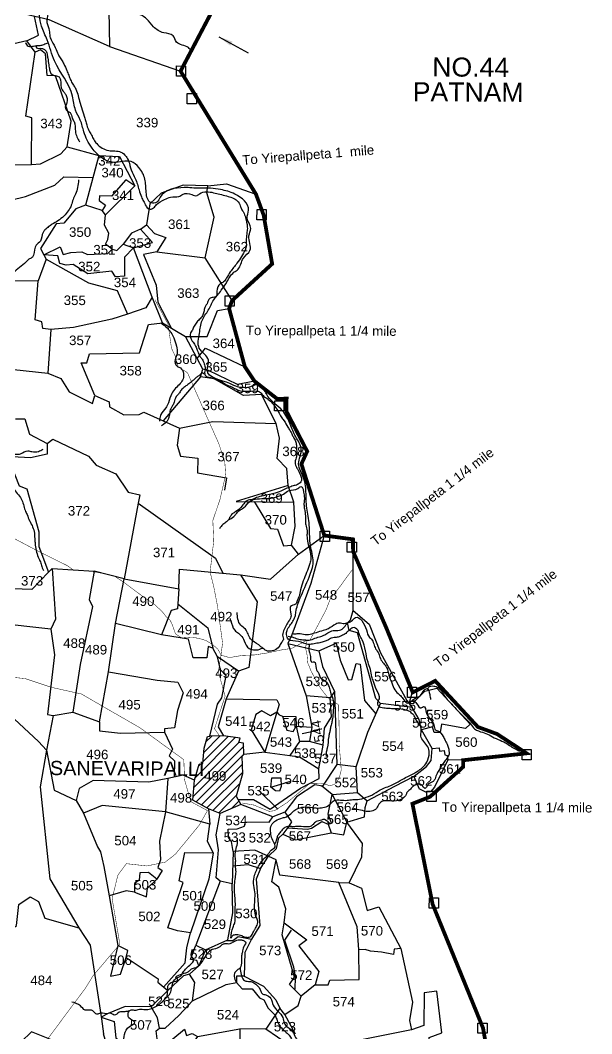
# Model space of a CAD drawing. Header units: feet. Extents: x 177753 to 186270, y 1578848 to 1588126.
# Drawn here: x 182738 to 183944, y 1580005 to 1582142 of the extents above; entities that cross this region are included whole.
import ezdxf
from ezdxf.enums import TextEntityAlignment as Align

# ---------------------------------------------------------------- set-up
doc = ezdxf.new("R2010")
doc.units = ezdxf.units.FT
doc.header["$LTSCALE"] = 15
doc.header["$MEASUREMENT"] = 0
doc.linetypes.add('HIDDEN2', pattern=[0.1875, 0.125, -0.0625])
for name, color, linetype in [('DIMENSION', 7, 'Continuous'), ('HILL', 223, 'Continuous'), ('PLOT', 7, 'Continuous'), ('PLOT NO', 7, 'Continuous'), ('ROADS', 6, 'HIDDEN2'), ('TANKS-STREAM', 4, 'Continuous'), ('TEXT', 255, 'Continuous'), ('VILLAGE', 30, 'Continuous')]:
    doc.layers.add(name, color=color, linetype=linetype)
doc.layers.add('VILLAGE BOUNDRY', color=5, linetype='HIDDEN2', lineweight=100)
doc.styles.get("Standard").update_dxf_attribs({"font": 'arial.ttf'})
doc.dimstyles.get("Standard").update_dxf_attribs({"dimtxt": 0.18, "dimasz": 0.18, "dimexe": 0.18, "dimexo": 0.0625, "dimgap": 0.09, "dimtad": 0, "dimtih": 1, "dimtoh": 1, "dimdec": 4, "dimzin": 0, "dimdsep": 46, "dimtxsty": 'Standard', "dimcen": 0.09, "dimadec": 0, "dimazin": 0, "dimtfac": 1, "dimtdec": 4, "dimtofl": 0, "dimtmove": 0, "dimatfit": 3, "dimfxl": 1, "dimtolj": 1, "dimtzin": 0, "dimarcsym": 0})

msp = doc.modelspace()

# ---------------------------------------------------------------- hatches: boundary and pattern name
at = {"layer": 'VILLAGE', "lineweight": -2}
h = msp.add_hatch(dxfattribs=at)
h.set_pattern_fill('ANSI31', color=256, scale=100, style=0)
h.paths.add_polyline_path([(183209.8, 1580618), (183199.9, 1580619.6), (183202.2, 1580628.2), (183167.6, 1580633.5), (183138.4, 1580632.9), (183133.3, 1580632.4), (183126.4, 1580607.2), (183123.9, 1580575), (183116.2, 1580573.7), (183105.8, 1580540.2), (183102.9, 1580497.8), (183135.9, 1580479.6), (183160.1, 1580470), (183203.8, 1580488.9), (183194.3, 1580506.5), (183207.2, 1580553.1), (183206.1, 1580589.6), (183210.2, 1580594)])
h.paths.add_polyline_path([(183121.4, 1580533.5), (183178.4, 1580533.2), (183178.6, 1580564), (183121.5, 1580564.3)], flags=24)

# ---------------------------------------------------------------- linework, layer by layer
at = {"layer": 'DIMENSION', "lineweight": -2}
for points in [[(183068, 1582045.9), (183087.4, 1582045.8), (183087.3, 1582024.3), (183067.9, 1582024.4)], [(183090.8, 1581987.6), (183110.2, 1581987.5), (183110.1, 1581966), (183090.7, 1581966.1)], [(183238.1, 1581743.2), (183257.4, 1581743.1), (183257.3, 1581721.5), (183237.9, 1581721.6)], [(183170.8, 1581561), (183190.1, 1581560.9), (183190, 1581539.3), (183170.7, 1581539.4)], [(183275.3, 1581340.1), (183294.6, 1581339.9), (183294.5, 1581318.4), (183275.2, 1581318.5)], [(183371.6, 1581064.8), (183390.9, 1581064.7), (183390.8, 1581043.2), (183371.4, 1581043.3)], [(183428.4, 1581042), (183447.8, 1581041.9), (183447.7, 1581020.4), (183428.3, 1581020.5)], [(183555.6, 1580735.9), (183574.9, 1580735.8), (183574.8, 1580714.3), (183555.5, 1580714.4)], [(183797.6, 1580604.6), (183816.9, 1580604.5), (183816.8, 1580582.9), (183797.4, 1580583)], [(183596.6, 1580516.6), (183615.9, 1580516.5), (183615.8, 1580494.9), (183596.5, 1580495.1)], [(183601.7, 1580291.7), (183621, 1580291.6), (183620.9, 1580270), (183601.6, 1580270.1)], [(183704.3, 1580027.9), (183723.7, 1580027.7), (183723.6, 1580006.2), (183704.2, 1580006.3)]]:
    msp.add_lwpolyline(points, close=True, dxfattribs=at)
at = {"layer": 'HILL', "lineweight": -2}
msp.add_lwpolyline([(183309.8, 1580224), (183296.3, 1580202.7), (183314.9, 1580146.5), (183318.3, 1580124.6), (183318.1, 1580099.3)], dxfattribs=at)
at = {"layer": 'PLOT', "lineweight": -2}
for points in [[(182921.9, 1582356.4), (182926.6, 1582086.6), (183076.7, 1582035)], [(182926.6, 1582086.6), (182799.7, 1582143.5), (182717.6, 1582162.1), (182686.1, 1582153.6), (182586.2, 1582153.1), (182246.1, 1582268.3), (182192.7, 1582259.6)], [(182752.4, 1582099.2), (182777, 1582111.1), (182768.7, 1582150.5)], [(182628.4, 1581810.2), (182717.8, 1581810.7), (182723.9, 1581837.1), (182762.2, 1581837.8), (182763.1, 1581936.2), (182749.9, 1581939.9), (182770, 1582074.7), (182752.4, 1582099.2), (182604.7, 1582065.1)], [(182762.2, 1581837.8), (182780.9, 1581839.4), (182824.1, 1581860.4), (182837.3, 1581875.4), (182845.9, 1581929.3), (182812.8, 1582025.2), (182795.2, 1582025.5), (182791.5, 1582071.2), (182781.3, 1582079.8), (182770, 1582074.7)], [(182837.3, 1581875.4), (182904.3, 1581857.3), (182876.4, 1581752.3), (182855.5, 1581744.5), (182830.7, 1581714.6), (182814.3, 1581713), (182780.9, 1581661.3), (182788.2, 1581647.6), (182792.9, 1581638.7), (182775.9, 1581592.7), (182701.5, 1581591.9)], [(182904.3, 1581857.3), (182948.1, 1581854.7), (182980.2, 1581792.9)], [(182584, 1581651.4), (182623.8, 1581665.3), (182613.5, 1581737.4), (182749.8, 1581770.8), (182811.5, 1581794.9), (182830.1, 1581811.8), (182891.8, 1581810.5)], [(182918.4, 1581732), (182980.2, 1581792.9), (182961.4, 1581805.6), (182931, 1581771.1), (182905.7, 1581771.8), (182905.1, 1581762.5), (182918.4, 1581752.3), (182911.6, 1581741.3)], [(183134.1, 1581792.9), (183082.1, 1581794.3), (183035.5, 1581778), (183011.6, 1581755.2), (183004.7, 1581710.9), (183021.7, 1581692.7), (183045.7, 1581684), (183026.5, 1581654.1), (183128.3, 1581641.5)], [(183185.4, 1581551.2), (183128.3, 1581641.5), (183147.8, 1581727.2), (183132.4, 1581778.2), (183134.1, 1581792.9), (183173.5, 1581797.3), (183235.8, 1581775.6)], [(182932.6, 1581659.5), (182918.3, 1581669.8), (182923.1, 1581679.9), (182925.2, 1581693.5), (182916.5, 1581710), (182918.4, 1581732), (182911.6, 1581741.3), (182876.4, 1581752.3)], [(183017, 1581558.2), (182977.7, 1581662.2), (183017.4, 1581674), (182992.5, 1581701.8), (183004.7, 1581710.9)], [(182992.5, 1581701.8), (182973.2, 1581693.1), (182955.5, 1581670.2), (182977.7, 1581662.2)], [(182932.6, 1581659.5), (182942.4, 1581656.5), (182955.5, 1581670.2)], [(182977.7, 1581662.2), (182958.4, 1581642.4), (182958.4, 1581602.9), (182939.6, 1581601.1), (182931.7, 1581613.4), (182881.1, 1581607.3), (182850, 1581627.6), (182835.5, 1581625.6), (182822, 1581629.3), (182817.8, 1581645.4), (182788.2, 1581647.6), (182822.8, 1581664.2), (182828.8, 1581648.3), (182844.9, 1581652.6), (182868.2, 1581654.2), (182880.2, 1581648.4), (182923.2, 1581650.2), (182932.6, 1581659.5)], [(183026.5, 1581654.1), (182998.4, 1581648.3), (183025.1, 1581583.6), (183028.7, 1581547.8), (183057.1, 1581493.4)], [(182792.9, 1581638.7), (182882.2, 1581588.8), (182942.6, 1581572.3), (182964.9, 1581522.6)], [(182724.8, 1581406), (182796.6, 1581398.3), (182824.2, 1581386.9), (182841.9, 1581358.6), (182890.9, 1581333.9), (182895.5, 1581351.1), (182866.9, 1581419.9), (182879, 1581420.1), (182884.3, 1581439), (182990, 1581441.3), (183008.7, 1581501.1), (183038.3, 1581504.5), (183017, 1581558.2), (183003.6, 1581535.9), (182964.9, 1581522.6), (182931.7, 1581512.1), (182850.5, 1581494.5), (182802.6, 1581490.3), (182785.8, 1581492.2), (182784.2, 1581506.6), (182769.8, 1581510.3), (182775.9, 1581592.7)], [(183038.3, 1581504.5), (183087.3, 1581475.6), (183132.5, 1581475.8), (183154.6, 1581530.1), (183179.2, 1581534.3)], [(182802.6, 1581490.3), (182796.6, 1581398.3)], [(182895.5, 1581351.1), (182926.1, 1581337.5), (182926.5, 1581327.2), (182957.3, 1581310.1), (182989, 1581310.8), (182999.4, 1581315.7), (183074.6, 1581282.2), (183145, 1581296.5), (183278.2, 1581291.8), (183247.6, 1581353.1), (183209.6, 1581351.1), (183147.9, 1581386.3), (183118.7, 1581390.4), (183123.6, 1581406.4), (183111.7, 1581429.2), (183087.3, 1581475.6)], [(183111.7, 1581429.2), (183129.1, 1581450.6), (183212.3, 1581411.8)], [(183118.7, 1581390.4), (183040.1, 1581297.5)], [(183232.7, 1581381.4), (183197.2, 1581374.3), (183135.8, 1581403.5), (183123.6, 1581406.4)], [(182728.5, 1581301.9), (182747.9, 1581301.8), (182757.9, 1581269.2), (182795.2, 1581249.8), (182795, 1581227.1), (182759.7, 1581219.3), (182721.4, 1581221.5), (182717.5, 1581206.8), (182735.8, 1581160.6), (182752.6, 1581154), (182777.7, 1581063.8), (182777.5, 1581033), (182797.7, 1580978.8), (182762.9, 1580941.8), (182661.1, 1580945.4), (182570, 1580946.7)], [(183074.6, 1581282.2), (183069.7, 1581246.5), (183076.8, 1581223.2), (183112.8, 1581219.1), (183112.1, 1581187.9), (183173.7, 1581177.7), (183169.2, 1581151.8)], [(183325.7, 1581016.6), (183310.9, 1581035.6), (183318.3, 1581074.9), (183315.7, 1581126.3), (183303.7, 1581161.3), (183301.3, 1581197.1), (183280.3, 1581218.1), (183285.3, 1581261.3), (183278.2, 1581291.8)], [(182795.2, 1581249.8), (182807, 1581259.1), (182882.6, 1581223.1), (182898.6, 1581203.9), (182939.9, 1581186.1), (182966.1, 1581146.9), (182990.5, 1581141.6), (182987, 1581123.7), (182958, 1580964.8)], [(182318.1, 1580899.9), (182257.8, 1581005), (182220.5, 1581077.1), (182203.2, 1581118.6), (182186.3, 1581123.1), (182185.7, 1581147.1), (182240.5, 1581159.9), (182373.5, 1581027), (182456.3, 1580949.6), (182570, 1580946.7), (182586.4, 1580839.5), (182596.7, 1580778.5), (182677.6, 1580689.3), (182694.8, 1580697.3), (182776.9, 1580621.4), (182793.7, 1580603.2), (182780.2, 1580525.7), (182800.9, 1580332.2), (182861.8, 1580228.6), (182885.7, 1580192.3), (182909.9, 1580036.9), (182914.2, 1580005.1)], [(183303.7, 1581161.3), (183193.7, 1581127.9), (183315.7, 1581126.3)], [(182987, 1581123.7), (183150.4, 1581008.2), (183166.2, 1580976.3)], [(183232.1, 1581127.4), (183266.5, 1581070.9), (183281.2, 1581068.9), (183294.2, 1581033.8), (183310.9, 1581035.6)], [(182958, 1580964.8), (183072.9, 1580943.2), (183074.8, 1580984.8), (183203.2, 1580972.8), (183266.7, 1580964), (183325.7, 1581016.6), (183380, 1581055.9)], [(183380, 1581055.9), (183351.3, 1580954.6), (183311.2, 1580846.5), (183303.2, 1580827.9), (183342.1, 1580717.7), (183353.7, 1580651.6), (183348.7, 1580621.8), (183327.5, 1580621.4), (183307.4, 1580592.1), (183327.9, 1580589), (183349.2, 1580575.8), (183368.8, 1580563.6), (183377.6, 1580614.1), (183348.7, 1580621.8)], [(183432.2, 1580323.8), (183459.4, 1580378), (183461, 1580406.7), (183427.7, 1580451.2), (183464.9, 1580462.8), (183466, 1580482.5), (183470.4, 1580496.4), (183528.6, 1580527), (183569.5, 1580548.2), (183595.7, 1580568.9), (183605.8, 1580581.3), (183607.5, 1580607.1), (183585.2, 1580646.1), (183580.5, 1580668.1), (183565.6, 1580693.3), (183498.3, 1580701.3), (183489.1, 1580712), (183450.1, 1580850.6), (183432.8, 1580855.9), (183429.3, 1580871.4), (183435.4, 1580877.9), (183440.9, 1580897.8), (183440.8, 1581022.3)], [(182797.7, 1580978.8), (182805.5, 1580986.2), (182812.6, 1580879.7), (182802.9, 1580858.2), (182682.6, 1580872), (182653.4, 1580863.7), (182643.9, 1580835.4), (182586.4, 1580839.5)], [(182805.5, 1580986.2), (182894.5, 1580980.7)], [(182807.9, 1580676.2), (182849.1, 1580683.6), (182905.4, 1580663.3), (182924.6, 1580768.5), (182939.6, 1580870), (182958, 1580964.8), (182894.5, 1580980.7), (182883.9, 1580921), (182890.7, 1580906.3), (182865.1, 1580783.9), (182849.1, 1580683.6)], [(183203.2, 1580972.8), (183238.3, 1580916), (183220.8, 1580777.6), (183198.7, 1580769.6), (183154.7, 1580800.2)], [(183072.9, 1580943.2), (183070.5, 1580901.2), (183056.7, 1580898), (183036.3, 1580846.6)], [(183071.1, 1580911.9), (183134.1, 1580861.4), (183145.1, 1580818.2)], [(183440.9, 1580897.8), (183474.5, 1580869), (183498.4, 1580808.3), (183554.3, 1580708.2), (183565.6, 1580693.3)], [(182802.9, 1580858.2), (182811, 1580804.5), (182795.8, 1580678.6), (182807.9, 1580676.2), (182793.7, 1580603.2)], [(183105.8, 1580540.2), (183116.2, 1580573.7), (183123.9, 1580575), (183126.4, 1580607.2), (183133.3, 1580632.4), (183138.4, 1580632.9), (183155, 1580700.3), (183164.1, 1580713.8), (183173.1, 1580760.3), (183160.9, 1580772.8), (183154.7, 1580800.2), (183145.1, 1580818.2), (183134.7, 1580821.6), (183132, 1580797.7), (183103.1, 1580797.7), (183093.6, 1580837.6), (183036.3, 1580846.6), (182939.6, 1580870)], [(183303.2, 1580827.9), (183368.3, 1580813), (183375.9, 1580779.5), (183401.8, 1580727), (183392.5, 1580713.7)], [(183368.3, 1580813), (183405.4, 1580828.9), (183413.2, 1580793.3), (183430.3, 1580751.8), (183438.4, 1580752.2), (183447, 1580786.2), (183455.5, 1580784.8), (183465.1, 1580707.8), (183489, 1580680)], [(182924.6, 1580768.5), (183027, 1580750.7), (183070.7, 1580746.3), (183082, 1580724.2), (183070.3, 1580686.7), (183064.1, 1580650.3), (183042.6, 1580648.5), (183042.8, 1580641.2)], [(183198.7, 1580769.6), (183173, 1580711.5), (183155.8, 1580652.5), (183167.6, 1580633.5), (183138.4, 1580632.9)], [(183401.8, 1580727), (183406.2, 1580573.3), (183375.9, 1580527.4), (183360.2, 1580529.9), (183321.7, 1580504.9), (183296.7, 1580472.3), (183271.6, 1580462.7), (183203.8, 1580488.9), (183160.1, 1580470)], [(183559.1, 1580701.9), (183568.9, 1580702.5), (183572.7, 1580708.2), (183591.9, 1580727.7), (183617.3, 1580734.1), (183688, 1580658.3), (183678.1, 1580648.8), (183627.6, 1580658.2), (183624.9, 1580640.4), (183612.2, 1580640.3), (183608.6, 1580652.3), (183585.2, 1580646.1)], [(183559.1, 1580701.9), (183566.2, 1580726.3)], [(183173, 1580711.5), (183279.9, 1580709.2), (183284.9, 1580699.6), (183254.7, 1580599.1), (183210.2, 1580594), (183209.8, 1580618), (183199.9, 1580619.6), (183202.2, 1580628.2), (183167.6, 1580633.5)], [(183377.6, 1580614.1), (183380.3, 1580649.3), (183395.1, 1580673.5), (183392.5, 1580713.7), (183342.1, 1580717.7)], [(183280, 1580683.2), (183266.5, 1580675.8), (183248.3, 1580686), (183235.6, 1580678.6), (183225.4, 1580646.2), (183254.7, 1580599.1)], [(183280, 1580683.2), (183285.1, 1580677.7), (183291.9, 1580674.7), (183319.7, 1580674.4), (183320.9, 1580653.5), (183327.5, 1580621.4)], [(183447.4, 1580568.2), (183472.2, 1580641.4), (183498.3, 1580701.3)], [(182905.4, 1580663.3), (182905.7, 1580644.3), (182950.2, 1580638.9), (183043, 1580641.2), (183059.6, 1580605.7), (183052.3, 1580591), (183064.2, 1580581.1), (183062.9, 1580546.2)], [(183291.9, 1580674.7), (183301, 1580645.3), (183314.6, 1580642.5), (183320.9, 1580653.5)], [(183320.9, 1580653.5), (183353.7, 1580651.6)], [(182793.7, 1580603.2), (182809.9, 1580519.1), (182856.6, 1580497), (182872.1, 1580470.3), (182901.4, 1580399.7), (182908, 1580388.9), (182914.5, 1580358.2), (182926.2, 1580296.1), (182944.2, 1580191.1), (182929, 1580126.4), (182949.7, 1580131.1), (182961.9, 1580166), (182965.1, 1580180.9), (182944.2, 1580191.1)], [(183254.7, 1580599.1), (183307.4, 1580592.1)], [(183607.5, 1580607.1), (183622.4, 1580608.2), (183623, 1580601.3), (183632.7, 1580602.7), (183634.6, 1580593.2), (183639.6, 1580592.2), (183640.5, 1580582.8)], [(183210.2, 1580594), (183206.1, 1580589.6), (183207.2, 1580553.1), (183194.3, 1580506.5), (183203.8, 1580488.9)], [(183672.9, 1580582), (183640.5, 1580582.8), (183612.6, 1580525.2), (183604.4, 1580515.2), (183594.3, 1580515), (183580.4, 1580521.4)], [(183198.1, 1580499.5), (183230.7, 1580499.2), (183265.8, 1580479.1), (183329.9, 1580522.8), (183369.3, 1580543.6), (183368.8, 1580563.6)], [(183450.4, 1580514.3), (183447.4, 1580568.2), (183406.2, 1580573.3)], [(183135.9, 1580479.6), (183102.9, 1580497.8), (183105.8, 1580540.2), (183082.1, 1580550.6), (183050.1, 1580543.3), (183009.9, 1580535.6), (182892.4, 1580539.4), (182862.6, 1580522.5), (182856.6, 1580497)], [(183050.1, 1580543.3), (183045.2, 1580473.4), (183032.6, 1580411.5), (183034.3, 1580371.9), (183028.8, 1580355.7), (183037.6, 1580349.7), (183026.5, 1580331.1), (183008.7, 1580345.1), (182990.5, 1580344.4), (182989.4, 1580329.2), (182979.8, 1580321.8), (182979.2, 1580304.1), (183005, 1580294.2), (183007.1, 1580312.3), (183026.5, 1580331.1)], [(183569.1, 1580547.9), (183580.4, 1580521.4)], [(183396.3, 1580510), (183374.4, 1580527.7)], [(183396.3, 1580510), (183450.4, 1580514.3), (183470.4, 1580496.4)], [(183388.1, 1580447.1), (183395, 1580449.5), (183388.2, 1580468.5), (183396.3, 1580510), (183427.7, 1580451.2)], [(183145.2, 1580386.5), (183133.6, 1580411.2), (183138.4, 1580447.2), (183045.2, 1580473.4), (182911, 1580486.4), (182872.1, 1580470.3)], [(183160.4, 1580327.3), (183151.6, 1580334.4), (183157.1, 1580392.8), (183152.1, 1580424.6), (183160.1, 1580470), (183135.9, 1580479.6), (183138.4, 1580447.2)], [(183296.7, 1580472.3), (183310.5, 1580452.3), (183305.1, 1580442.7), (183292.4, 1580426.1)], [(183187.5, 1580389.9), (183183.9, 1580411), (183178.1, 1580419.1), (183177.5, 1580436.7), (183196.5, 1580437.2), (183211.7, 1580442.7), (183213.7, 1580452.2), (183263.4, 1580451.7), (183271.6, 1580462.7)], [(183262, 1580379.6), (183279.2, 1580395.6), (183284.2, 1580418.4), (183292.4, 1580426.1), (183319.2, 1580414.2), (183394.6, 1580429), (183421.6, 1580425), (183427.7, 1580451.2)], [(183302.5, 1580439.3), (183344.4, 1580436.5), (183352.7, 1580438.6), (183374.7, 1580452.5), (183388.1, 1580447.1), (183394.6, 1580429)], [(183040.8, 1580103.6), (183086.4, 1580154.7), (183090, 1580186.2), (183097.8, 1580218), (183070.1, 1580222.4), (183049.8, 1580228.3), (183082, 1580324.1), (183074, 1580327.7), (183085.9, 1580387.4), (183145.2, 1580386.5), (183136.6, 1580331.2), (183097.8, 1580218)], [(183297.1, 1580046.2), (183325.2, 1580065.1), (183331.4, 1580084.5), (183306.7, 1580108.9), (183317.1, 1580124.4), (183291, 1580213.6), (183295.5, 1580239.2), (183298.7, 1580268.6), (183283.9, 1580314.1), (183269.1, 1580325.3), (183278.7, 1580371.9), (183233.6, 1580392.6), (183187.5, 1580389.9), (183185.9, 1580321.4)], [(183186.8, 1580359.1), (183219.5, 1580362), (183245.6, 1580354), (183262, 1580379.6)], [(183360.9, 1580108.2), (183387.9, 1580108.5), (183391.8, 1580118.6), (183453.7, 1580119.5), (183453.2, 1580183), (183449.4, 1580230.4), (183410.8, 1580324.5), (183286.3, 1580339.6), (183278.7, 1580371.9)], [(183245.6, 1580354), (183236.3, 1580331.1), (183244.3, 1580233.5), (183226.1, 1580204.6)], [(183129.5, 1580182.3), (183176.2, 1580203.3), (183187.2, 1580260.2), (183185.9, 1580321.4), (183160.4, 1580327.3), (183108.9, 1580192.1)], [(183410.8, 1580324.5), (183432.2, 1580323.8), (183458.4, 1580312), (183470.3, 1580265.5), (183494.9, 1580273.1), (183541.3, 1580185.3), (183527.8, 1580183.8), (183526, 1580172.7), (183500.7, 1580177), (183477.6, 1580179.1), (183466.5, 1580182.6), (183453.2, 1580182.5)], [(182979.2, 1580304.1), (182962.2, 1580306.3), (182926.2, 1580296.1)], [(182686, 1580197.6), (182730.8, 1580233.4), (182735.2, 1580277.9), (182759, 1580294.3), (182776.7, 1580283.9), (182790, 1580249.3), (182861.8, 1580228.6)], [(183295.5, 1580239.2), (183343.1, 1580203.1), (183326, 1580191), (183368.2, 1580136.4), (183360.9, 1580108.2), (183331.4, 1580084.5)], [(183095.6, 1580131), (183115.4, 1580148.2), (183111, 1580159.7), (183097.5, 1580162), (183108.9, 1580192.1), (183129.5, 1580182.3), (183115.4, 1580148.2)], [(183173.5, 1580202.1), (183187.1, 1580202.1), (183198.3, 1580210.3), (183226.1, 1580204.6), (183212.4, 1580176.9), (183210.6, 1580126.9), (183194.5, 1580126.4), (183194.6, 1580113.4)], [(183541.3, 1580185.3), (183565.9, 1580072), (183559.9, 1580033.4), (183563.8, 1580013.9)], [(182961.9, 1580166), (183029.6, 1580121.2), (183028.8, 1580113.8), (183049.6, 1580096.2), (183014.8, 1580062.4), (182959.5, 1580062.7), (182924.1, 1580047.9), (182909.4, 1580040.2), (182936.3, 1580031), (182940.2, 1579996.6), (182949.2, 1579988.7), (182949.5, 1579937.5), (182935.2, 1579934.4), (182914.2, 1580005.1)], [(183032.3, 1580016.9), (183044.3, 1580017.4), (183073.3, 1580043.5), (183102.1, 1580074.7), (183106.5, 1580113.7), (183095.6, 1580131), (183083.1, 1580127.1), (183049.6, 1580096.2)], [(183210.6, 1580126.9), (183251.4, 1580105.6), (183278, 1580077), (183286.3, 1580059.3)], [(183102.1, 1580074.7), (183173.1, 1580109.5), (183194.6, 1580113.4), (183206.7, 1580100.3), (183227.5, 1580100.2), (183243.2, 1580080.8), (183252.2, 1580076.5), (183261.5, 1580059.1), (183276.2, 1580044.2)], [(183627.7, 1579824.2), (183636.5, 1579873.2), (183602.1, 1579932.7), (183601.4, 1579997.2), (183628, 1580007.1), (183617.2, 1580094.8), (183590.6, 1580091.8), (183589.9, 1580022.9), (183563.8, 1580013.9), (183352.1, 1579971.5), (183505, 1579893.1)], [(183027.4, 1579994.3), (183025.5, 1580011.5), (183032.3, 1580016.9), (183027.8, 1580039), (183014.8, 1580062.4)], [(183319.3, 1580004.5), (183297.1, 1580046.2), (183286.3, 1580059.3), (183256.8, 1580015.2)], [(182853.9, 1579973), (182762.4, 1580009.3), (182740.4, 1579988.2)], [(183030, 1579976.5), (183039.8, 1579977.9), (183084.9, 1580014.7), (183089.1, 1580001.8), (183101.1, 1580006.1), (183112.4, 1579999.6), (183077.9, 1579951.6)], [(183112.4, 1579999.6), (183202, 1580015.7)], [(183305.8, 1579981.4), (183256.8, 1580015.2), (183202, 1580015.7), (183203.4, 1579912.8)]]:
    msp.add_lwpolyline(points, dxfattribs=at)
at = {"layer": 'PLOT NO', "lineweight": -2}
for points in [[(183367.3, 1580644.7), (183333.6, 1580637.8)], [(183267, 1580525.5), (183269, 1580544.8), (183288.2, 1580544.9), (183289.2, 1580526.8), (183285.6, 1580516.9), (183277.1, 1580517.3), (183267, 1580525.5)], [(183267, 1580525.5), (183309.6, 1580537.7)], [(183242.5, 1580517.5), (183281.9, 1580479)]]:
    msp.add_lwpolyline(points, dxfattribs=at)
at = {"layer": 'ROADS', "lineweight": -2, "ltscale": 10, "const_width": 1}
for points in [[(182714.5, 1581055.3), (182782.5, 1581019.5), (182837.1, 1580992.6), (182850, 1580983.5), (182883.6, 1580981.4), (182918.9, 1580974.6), (182937.7, 1580969.9), (182956.6, 1580957.4), (182994.1, 1580929.4), (183021.9, 1580910.3), (183038.1, 1580895.2), (183044.9, 1580886.2), (183054.8, 1580877.1), (183059, 1580868.1), (183063.2, 1580856.5), (183065.8, 1580848.7), (183079.1, 1580839.9), (183101.4, 1580841.7), (183121.5, 1580837.3), (183130.5, 1580834.2), (183142.9, 1580827), (183155.3, 1580816.5), (183162.1, 1580803.6), (183165.3, 1580829.3), (183155, 1580905.3), (183146.6, 1580948.7), (183139, 1580978.8), (183146.7, 1581044.3), (183144.8, 1581087.6), (183160.1, 1581132.6), (183171.9, 1581184), (183170, 1581211.5), (183157.7, 1581248.9), (183128.3, 1581315), (183091.4, 1581399), (183071.7, 1581411.5), (183066.5, 1581431.8), (183057.6, 1581450.6), (183050.2, 1581501.6), (183022.7, 1581552.8)], [(183162.1, 1580803.6), (183179.9, 1580798.4), (183207.1, 1580803.1), (183232.5, 1580804), (183257.9, 1580807.9), (183292.1, 1580815.1), (183311.5, 1580817.9), (183344, 1580835.4), (183349.9, 1580835.7), (183357.2, 1580849.1), (183364.3, 1580862.4), (183383.8, 1580899.2), (183393.1, 1580923.4), (183411.6, 1580946.1), (183423.4, 1580962.5), (183440.8, 1580985.9)], [(183344, 1580835.4), (183340.4, 1580819.4), (183343.8, 1580803.5), (183345.1, 1580787.4), (183351.9, 1580770.8), (183358.8, 1580757.4), (183365.1, 1580744.4), (183374.3, 1580731), (183387.3, 1580714.2), (183410.2, 1580699), (183411.6, 1580635.9), (183411.2, 1580618), (183415.8, 1580561.8), (183412.9, 1580549.6), (183405.7, 1580533.2), (183392.8, 1580528.1), (183373.8, 1580533.6), (183349.6, 1580533.2), (183301.3, 1580492.5), (183274.8, 1580475.6), (183263.9, 1580474.2), (183231.3, 1580487.5), (183207.2, 1580491.8)], [(183159.1, 1580633.3), (183148.4, 1580648.5), (183170.7, 1580717.2), (183156.5, 1580768.6), (183162.1, 1580803.6)], [(182797.8, 1579996.5), (182876.2, 1580101.8), (182891.9, 1580127.4), (182948.6, 1580194.2), (182932.3, 1580290), (182944.3, 1580339.5), (182962.3, 1580363.9), (183005.6, 1580359.1), (183044.2, 1580367.1), (183065.8, 1580384), (183115.8, 1580444.8), (183133.5, 1580475.8), (183098.3, 1580494.7), (183085.3, 1580540.1), (183083.5, 1580583.2), (182990.8, 1580650.6), (182920.7, 1580690.9), (182867.5, 1580721.7), (182803.7, 1580735.8), (182748.8, 1580754.1), (182650.3, 1580764.8)]]:
    msp.add_lwpolyline(points, dxfattribs=at)
at = {"layer": 'TANKS-STREAM', "lineweight": -2}
for points in [[(183183.1, 1580206.6), (183187.2, 1580212.6), (183194.2, 1580214.8), (183205.9, 1580212.2), (183212.8, 1580209.2), (183219.8, 1580208.7), (183223.3, 1580209.5), (183228.6, 1580216.3), (183230.4, 1580220.3), (183233.2, 1580225.4), (183234.9, 1580228), (183237.2, 1580232), (183239.7, 1580242.4), (183236.6, 1580251.4), (183233.4, 1580286.5), (183233.5, 1580304.7), (183230.8, 1580322.2), (183233, 1580340), (183243, 1580361.3), (183249.7, 1580370.8), (183261, 1580382.8), (183268.1, 1580392.5), (183276.4, 1580399.5), (183272.7, 1580409.9), (183268.1, 1580422.5), (183270, 1580447.8), (183277.1, 1580454), (183292.1, 1580460.4), (183300.1, 1580462.8), (183312, 1580471.9), (183328.9, 1580482), (183344.8, 1580483.4), (183367.1, 1580481.3), (183392.2, 1580489.2), (183400.9, 1580496.9), (183414.1, 1580498), (183428, 1580497.6), (183440.4, 1580499.1), (183454.2, 1580499.7), (183473, 1580505.6), (183480.3, 1580508.5), (183498.1, 1580519.3), (183523.4, 1580530), (183539.9, 1580539), (183551.5, 1580545.3), (183569.3, 1580554.1), (183576.7, 1580559), (183586.7, 1580565.9), (183596.4, 1580578.1), (183601.4, 1580598.1), (183598.4, 1580610.4), (183583.8, 1580633.1), (183584.5, 1580649.5), (183573.5, 1580668.2), (183570, 1580675.4), (183564.1, 1580681.6), (183560.5, 1580684.6), (183552.7, 1580687.6), (183531.4, 1580690.7), (183521.6, 1580690.7), (183511.5, 1580691.4), (183499.4, 1580693.4), (183495.6, 1580695.1), (183493.7, 1580706.6), (183496.2, 1580711.5), (183490.1, 1580730.7), (183483.8, 1580748), (183480.2, 1580758.1), (183477.5, 1580773.4), (183472.3, 1580788.6), (183459.7, 1580836.2), (183454.5, 1580846.1), (183451.3, 1580855.7), (183439.9, 1580861.5), (183432.8, 1580855.9), (183428.1, 1580852.7), (183425.4, 1580849.5), (183418.7, 1580845.6), (183409.3, 1580841.8), (183401.2, 1580840.7), (183394.8, 1580839.6), (183387.2, 1580835), (183380.1, 1580832.5), (183370.5, 1580829.8), (183358.5, 1580827.6), (183346.1, 1580826.3), (183325.5, 1580832.4), (183304.1, 1580837.3), (183300.5, 1580846.9), (183301.5, 1580855.4), (183307.5, 1580866.1), (183313.5, 1580875), (183318.4, 1580885.1), (183320, 1580894.2), (183329.4, 1580924.3), (183348, 1580968.2), (183356.5, 1581000.4), (183350.8, 1581034.8), (183348.6, 1581072.8), (183346.6, 1581092), (183341.9, 1581126.9), (183340.5, 1581160.5), (183336.3, 1581177.5), (183325.9, 1581207.1), (183331.5, 1581238.6), (183319.8, 1581264), (183308.1, 1581290.3), (183292.1, 1581318.9), (183260.8, 1581349.3), (183248.2, 1581369.3), (183243.4, 1581373.1), (183221.4, 1581368.5), (183207, 1581367.8), (183197.2, 1581369.1), (183180.8, 1581376.1), (183132.8, 1581404.3), (183135.4, 1581425.3), (183116.3, 1581451.1), (183116.5, 1581482.1), (183122.1, 1581509.2), (183135.3, 1581531.2), (183146.7, 1581552.5), (183162.7, 1581572.9), (183172.6, 1581587.5), (183189.4, 1581610.8), (183198, 1581617.1), (183209.2, 1581640.4), (183223.2, 1581657), (183221, 1581687.6), (183224.7, 1581703.5), (183217.4, 1581725.1), (183220.1, 1581741.8), (183191.4, 1581775.8), (183161.1, 1581785.2), (183139.8, 1581788.1), (183116.2, 1581788), (183084.3, 1581789.5), (183033.4, 1581768.9), (183026.7, 1581758.7), (183014.1, 1581757.5), (183004.2, 1581779.3), (183001.5, 1581807.3), (182988.8, 1581831.8), (182972.4, 1581844.2), (182935.7, 1581842.6), (182890, 1581872.9), (182872.7, 1581907.1), (182865.1, 1581931.8), (182855.2, 1581952.4), (182848.7, 1581982.2), (182810.8, 1582056.4), (182795.2, 1582101.1), (182783.3, 1582130), (182780.6, 1582174.2), (182785.6, 1582193.5), (182787.1, 1582206.7), (182786.6, 1582217.4), (182775.7, 1582222.6), (182755.3, 1582222.4), (182739.4, 1582221.1), (182724.4, 1582219.7), (182716, 1582216.3), (182704, 1582217.8), (182690.8, 1582230.8), (182676.4, 1582238.7), (182621.3, 1582255.5), (182598.2, 1582252.1), (182582.4, 1582245), (182543.5, 1582247.3), (182526.5, 1582254), (182498.3, 1582253.9), (182486.5, 1582251.6), (182472.4, 1582253.7), (182461.2, 1582260.1), (182440.2, 1582261.9), (182432.1, 1582260.5), (182418.6, 1582262.1), (182404.2, 1582269.3), (182393.9, 1582272.3), (182379.7, 1582270), (182368.5, 1582267.5), (182329.8, 1582288), (182314.3, 1582295.5), (182290.4, 1582300.8), (182264.8, 1582305.3), (182248.8, 1582326.7), (182225.3, 1582342.3), (182216.5, 1582354.1), (182207.8, 1582359.4), (182177.7, 1582397.2), (182150.5, 1582425.6), (182126.2, 1582449.3), (182101.2, 1582467.5), (182079.5, 1582497), (182053.7, 1582521), (182023.2, 1582545.9), (182002.7, 1582534.5), (182002.6, 1582510.9), (181995.9, 1582501.1), (181987.7, 1582487.2), (181984.2, 1582466.8), (181982.4, 1582455.6), (181977.1, 1582439.5), (181977.1, 1582435.4), (181973.8, 1582416.2), (181952, 1582373.5), (181942.1, 1582360.3), (181930.2, 1582342.6), (181925.2, 1582331.7), (181917.7, 1582321.6), (181910.1, 1582309.6), (181904.9, 1582303.3), (181901.4, 1582293.2), (181900.5, 1582288.6), (181893.6, 1582278.9), (181900.9, 1582250.3), (181902.6, 1582242.2), (181899.9, 1582226.7), (181907, 1582215.1), (181907.2, 1582201.3), (181913.7, 1582172.9), (181914.8, 1582157.7), (181912.7, 1582149.3), (181918.4, 1582129.5), (181922.9, 1582115.9), (181928.7, 1582079.1), (181932.1, 1582062.7), (181932.6, 1582052.9), (181932.6, 1582047.8), (181929.9, 1582037.4), (181925.6, 1582029.7), (181913.1, 1582019.1), (181916.5, 1582000.4), (181923.4, 1581993.7), (181941.7, 1581977.9), (181947.1, 1581966.9), (181951.4, 1581962.6), (181961.8, 1581957.9), (181983.3, 1581951.2), (182004.9, 1581945.3), (182008.6, 1581944.7), (182020.7, 1581938.3), (182035.1, 1581934.2), (182044.9, 1581932.1), (182055.2, 1581926), (182068.7, 1581921.6), (182088.8, 1581912.9), (182103.8, 1581908.8), (182119.9, 1581904.4), (182143.5, 1581883.1), (182165.7, 1581874.1), (182173.1, 1581864.5), (182191.7, 1581852), (182199.5, 1581843.6), (182203.5, 1581838.5), (182212.1, 1581828.6)], [(183099.2, 1582077.8), (183093.2, 1582084.5), (183068.3, 1582096.4), (183061.1, 1582109.6), (183041.2, 1582115.9), (183019.6, 1582128.6), (183005.7, 1582144.7), (182991.7, 1582154), (182979.7, 1582161.1), (182967.7, 1582177.7), (182959.9, 1582185), (182943.7, 1582173.4), (182917.9, 1582173.5), (182908.1, 1582175.5), (182894.1, 1582176.2), (182883.7, 1582174.8), (182872.2, 1582175.2), (182863.3, 1582185), (182847.9, 1582193.8), (182838.1, 1582195.8), (182815.4, 1582202.1), (182807.3, 1582206.1), (182801, 1582198), (182801, 1582188.8), (182799.5, 1582177.8), (182796.3, 1582155.4), (182794.8, 1582137.5), (182799.5, 1582120.9), (182801.1, 1582108), (182805, 1582098.3), (182814.4, 1582080.6), (182819.7, 1582067.3), (182825.5, 1582058.6), (182830.3, 1582050.7), (182836.6, 1582036.1), (182840.8, 1582026.3), (182844.4, 1582016.7), (182849.4, 1582007.5), (182854.1, 1582000.2), (182863.5, 1581971.7), (182874.5, 1581935.7), (182877.3, 1581926.2), (182883.3, 1581909.6), (182888.6, 1581900.1), (182893.6, 1581890.5), (182899.8, 1581882.1), (182925, 1581867.7), (182950.8, 1581864.2), (182961.7, 1581854.9), (182967, 1581845.3), (182972.8, 1581826.8), (182981.1, 1581808.5), (182989.1, 1581784.4), (182994.1, 1581769.7), (182998.5, 1581761), (183003.8, 1581750.6), (183009.9, 1581744.3), (183019.8, 1581746.6), (183026, 1581753.6), (183042.9, 1581764.4), (183055.8, 1581769.4), (183073, 1581770.7), (183081.1, 1581775.2), (183100.8, 1581774.8), (183111.4, 1581772.5), (183116.5, 1581776.1), (183131.6, 1581780.7), (183146, 1581778.7), (183173.7, 1581771.8), (183196.5, 1581761.4), (183202.7, 1581751.3), (183205.1, 1581744), (183209.6, 1581737.5), (183213.5, 1581726.6), (183217.6, 1581706.3), (183217.5, 1581700.5), (183215.4, 1581672.2), (183215.4, 1581665.4), (183213.4, 1581659), (183195.8, 1581629.9), (183181.7, 1581611.7), (183173.6, 1581598.9), (183167.4, 1581590.6), (183160.2, 1581586.5), (183153.4, 1581570.7), (183151.6, 1581559.3), (183143.5, 1581557.5), (183136.4, 1581553.6), (183133.9, 1581547.4), (183128.1, 1581536.9), (183125.9, 1581527.5), (183122.8, 1581519.3), (183116.1, 1581511), (183109.5, 1581503.8), (183104.3, 1581495), (183100.6, 1581487.1), (183097.9, 1581482.9), (183101.5, 1581465.4), (183107.7, 1581456.8), (183110.7, 1581449), (183115.3, 1581438.7), (183118.3, 1581432.7), (183122, 1581427.9), (183126.4, 1581418.1), (183128.8, 1581408), (183127.6, 1581396.8), (183130.6, 1581391.9), (183139.8, 1581389.1), (183147.9, 1581386.3), (183161, 1581381.5), (183173.3, 1581373.8), (183183.9, 1581369.5), (183193, 1581364.8), (183203.1, 1581360.9), (183233.6, 1581360.6), (183245.6, 1581357.3), (183250.8, 1581350.8), (183259.3, 1581344.6), (183275.9, 1581328), (183283.6, 1581316.2), (183288.8, 1581305.8), (183294.9, 1581298.2), (183303.1, 1581284), (183307.8, 1581277.3), (183312.3, 1581268.1), (183316, 1581261.2), (183320.2, 1581252.5), (183321.2, 1581244), (183321.8, 1581233.7), (183321.7, 1581223.8), (183320.8, 1581219.8), (183318.5, 1581206.8), (183320.6, 1581201.4), (183324.2, 1581194.8), (183327.2, 1581189.2), (183329.9, 1581182.8), (183332.2, 1581174.8), (183330.2, 1581168.8), (183323.2, 1581163.2), (183314.5, 1581160.4), (183303.9, 1581156.6), (183292.6, 1581151.4), (183276.5, 1581145.3), (183251.7, 1581139.6), (183236.8, 1581135.7), (183228, 1581131.8), (183216.4, 1581129.2), (183212, 1581125.5), (183204.1, 1581115), (183195, 1581107.4), (183191.3, 1581105.1), (183184.5, 1581099.8), (183180.2, 1581093.5), (183177.7, 1581088.8), (183173.7, 1581085), (183166.1, 1581079.3), (183158.7, 1581070.1)], [(182749.2, 1582095.6), (182755, 1582087.7), (182761.2, 1582087), (182766.6, 1582087.8), (182771.1, 1582088.5), (182775.2, 1582088.9), (182780.2, 1582089.1), (182788.2, 1582091.4), (182797.6, 1582094.7)], [(182771.6, 1582088.6), (182772.8, 1582084.3), (182783.7, 1582083), (182789.3, 1582080.3), (182794, 1582076), (182795.1, 1582070.8), (182796.6, 1582062.4), (182798.5, 1582048), (182800.3, 1582037.9), (182803, 1582030.3), (182812.8, 1582025.2), (182820.3, 1582023.1), (182823.3, 1582016.5), (182826.9, 1581995.5), (182830.2, 1581991.6), (182834.3, 1581985.6), (182836.9, 1581968.9), (182833.7, 1581956.1), (182838.4, 1581951.1), (182843.4, 1581947.5), (182846.5, 1581942.3), (182847.8, 1581936), (182852.2, 1581928.6), (182854.8, 1581907.7), (182857.9, 1581896.2), (182863.7, 1581886.1)], [(182861.6, 1581805.9), (182859.4, 1581789.5), (182854.9, 1581775.3), (182849.9, 1581764.1), (182846.1, 1581752.3), (182830.5, 1581729.5), (182817.7, 1581719.1), (182805.7, 1581712), (182798.3, 1581707.1), (182790.6, 1581700.1), (182786.4, 1581695), (182780.8, 1581676.5), (182771.8, 1581668.1), (182766.5, 1581647.1), (182762.9, 1581641.7), (182756.6, 1581638.2), (182750.8, 1581632.7), (182723.5, 1581609.2), (182717.2, 1581601.9), (182708.4, 1581591.9), (182700.7, 1581578.7), (182694.9, 1581570.3), (182690.8, 1581562.7), (182686.3, 1581550.4), (182673, 1581515.1), (182671, 1581503.1), (182666.5, 1581483.7), (182663.5, 1581474.8), (182660.5, 1581462.1), (182655.7, 1581447.5), (182652.9, 1581425.6), (182649.4, 1581416.2), (182644.7, 1581402.6), (182644.4, 1581389.5), (182641.9, 1581378.9), (182641.8, 1581363), (182642.7, 1581342.9), (182644.9, 1581334.9), (182646.2, 1581328.4), (182646.2, 1581318.8), (182640.9, 1581312.8), (182628.3, 1581309.1), (182611.8, 1581298.6), (182605.6, 1581293.1), (182596.8, 1581287.1), (182591.8, 1581279.8), (182589.3, 1581271.9), (182587.3, 1581263.4), (182584.6, 1581248.9), (182573.4, 1581235.2), (182566.2, 1581227.7), (182561, 1581216.4), (182559.5, 1581207.5), (182555, 1581201.4), (182547.4, 1581190.8), (182542.2, 1581182.2), (182533.3, 1581174), (182521.5, 1581162.8), (182515.3, 1581152.3), (182508.7, 1581144.7), (182501, 1581132), (182498.3, 1581126.9), (182484.2, 1581122.5), (182476.3, 1581121.9)], [(183035.3, 1581504.2), (183048.3, 1581493.5), (183062.3, 1581472.9), (183068, 1581455.3), (183069.5, 1581440.1), (183065, 1581426.5), (183069.2, 1581412.9), (183076.7, 1581409.1), (183082.7, 1581397.6), (183082, 1581385.9), (183076, 1581376.4), (183058, 1581355.5), (183051, 1581335.3), (183045.5, 1581324.9), (183035.2, 1581311), (183032.4, 1581301), (183032, 1581296.6)], [(183127.8, 1581396), (183121.1, 1581398.1), (183116.8, 1581393.7), (183111.1, 1581390), (183106.3, 1581385.8), (183101.3, 1581381.5), (183095.9, 1581376.9), (183088, 1581371.1), (183079.4, 1581364.2), (183074.4, 1581357), (183069.7, 1581351.4), (183063.6, 1581339.5), (183062.3, 1581335.2), (183058.9, 1581328.3), (183056, 1581323.1), (183053.4, 1581313.2), (183052.6, 1581307.7), (183050.7, 1581301.4), (183036.7, 1581286.8)], [(182635.3, 1581310.7), (182638.9, 1581311.8), (182652.3, 1581304.8), (182660.1, 1581300), (182662.8, 1581290), (182666.4, 1581276.7), (182677.4, 1581245.4), (182678.9, 1581239.9), (182683.6, 1581230.2), (182686.9, 1581224.8), (182688.7, 1581223.3), (182692.9, 1581216.3), (182696.8, 1581211.1), (182701.6, 1581204.8), (182708.8, 1581188.1), (182713.9, 1581177.2), (182721, 1581165.4), (182724.3, 1581156.1), (182740.5, 1581133.1), (182748.6, 1581109.2), (182752.7, 1581099.8), (182758.1, 1581086.8), (182761.7, 1581079.9), (182766.8, 1581067.5), (182768.8, 1581053.3), (182769.1, 1581046.3), (182770.2, 1581035.4), (182777.6, 1581007.1), (182781.8, 1580997.7), (182784.8, 1580987.8), (182787.8, 1580982)], [(182690.4, 1581221.1), (182697.7, 1581224.3), (182711.5, 1581226.6), (182718.1, 1581228.2), (182730.7, 1581227.2), (182739.2, 1581228.3), (182754.7, 1581234.4), (182758.9, 1581233.9), (182763, 1581232.7), (182776.7, 1581233.1), (182786.5, 1581238)], [(183177.8, 1581088.9), (183189.2, 1581095.9), (183194, 1581101.3), (183200, 1581108), (183210.2, 1581114.6), (183222.7, 1581127.6), (183257.2, 1581133.9), (183277.3, 1581136.6), (183293.7, 1581143.2), (183305.7, 1581150.7), (183324.2, 1581154.7), (183330.6, 1581159.3), (183337.3, 1581141.5), (183338, 1581134.2), (183337.2, 1581124.8), (183337.1, 1581121.4), (183338.3, 1581111.8), (183340.3, 1581097.1), (183340.3, 1581086.7), (183340.8, 1581078.7), (183343.9, 1581065.7), (183343.5, 1581057.1), (183351.3, 1581004.3), (183349, 1580994.4), (183342.6, 1580977.8), (183330.1, 1580941.5), (183326.8, 1580927.7), (183322.8, 1580917.9), (183319.1, 1580911.1), (183308.6, 1580906.3), (183308.6, 1580895.9), (183309.3, 1580891.8), (183309.9, 1580886.8), (183308.5, 1580881.5), (183305.6, 1580876.3), (183294, 1580855), (183292.4, 1580843), (183293.7, 1580837), (183289.6, 1580830), (183284.9, 1580821.9), (183260.2, 1580812.2), (183241.9, 1580825.2), (183224.3, 1580837.9), (183213.4, 1580858.5), (183203.7, 1580867.1), (183195.9, 1580893.8)], [(183180.5, 1580881.8), (183182.8, 1580876.1), (183190.9, 1580856), (183198.7, 1580849.8), (183203.8, 1580845.2), (183211.1, 1580833.9), (183221.2, 1580817.4), (183227.9, 1580815.5), (183237.6, 1580814.6), (183249.6, 1580818.6)], [(183304, 1580843.5), (183315.3, 1580841.1), (183326.2, 1580837.1), (183337.4, 1580836), (183347.9, 1580835.4), (183360.2, 1580839.2), (183373, 1580843.1), (183379.3, 1580845.5), (183387.2, 1580850.3), (183398.9, 1580855.6), (183412.1, 1580856.2), (183422.2, 1580862.5), (183429.3, 1580871.4), (183436.7, 1580875.2), (183445.9, 1580883), (183468.9, 1580856.7), (183475.6, 1580841), (183479.6, 1580837.5), (183484.3, 1580827.4), (183488.4, 1580817.2), (183494.9, 1580806.7), (183498.3, 1580796.2), (183511.6, 1580777.8), (183516.4, 1580761.2), (183522.6, 1580744.9), (183528.7, 1580730.6), (183538.8, 1580720), (183546, 1580712.5), (183554.3, 1580702.8), (183573, 1580713.3), (183582.3, 1580718), (183590.9, 1580729.8), (183596.4, 1580733.2), (183602.5, 1580720.6), (183604.3, 1580710.2)], [(183429.3, 1580871.4), (183419.6, 1580869.9), (183409.4, 1580871.2), (183404.2, 1580869.2), (183388.6, 1580859.4), (183377.8, 1580855.6), (183362.7, 1580850.8), (183350.1, 1580847.2), (183343.6, 1580846.1), (183328.8, 1580848.4), (183320, 1580848.1), (183311.9, 1580848.3)], [(183349.1, 1580826.3), (183347.2, 1580817.8), (183348, 1580811.3), (183350.7, 1580801), (183354, 1580789.1), (183358.7, 1580789.5), (183362.7, 1580775.7), (183368.3, 1580765.1), (183371.6, 1580756.8), (183381.8, 1580749.2), (183390.3, 1580735.9), (183392.8, 1580725.5), (183398.3, 1580710.8), (183399.1, 1580686.9), (183397.1, 1580669.2), (183395.6, 1580660.8), (183393.4, 1580651.4), (183392, 1580643.4), (183391.1, 1580639.9), (183389.4, 1580632.2), (183386.1, 1580607.5), (183384.3, 1580599.3), (183384.2, 1580590.2)], [(183597.9, 1580732.8), (183602.4, 1580737.5), (183608.3, 1580738.7), (183618.2, 1580736.3), (183627.2, 1580728.1), (183634.8, 1580715.5), (183645, 1580704.5), (183652.7, 1580696.2), (183664.4, 1580683.6), (183688.3, 1580658.6), (183697.2, 1580647.9), (183714.1, 1580640.9), (183727.7, 1580635.7), (183742.5, 1580627.6), (183759.1, 1580620.5), (183770.9, 1580613.1), (183792.1, 1580600.8)], [(183566.9, 1580709), (183574.8, 1580701.6), (183584.8, 1580692.5), (183589.2, 1580695.2), (183595.8, 1580681.2), (183601.5, 1580671.1), (183611.5, 1580656.7), (183615.3, 1580645.5), (183619.5, 1580644.2), (183631, 1580632), (183635.4, 1580623.5), (183640.3, 1580613.5), (183642.5, 1580605.7), (183642.3, 1580591.1), (183640.1, 1580587.5), (183636.9, 1580583.5), (183630.7, 1580575), (183621.4, 1580560.2), (183615.4, 1580548.2), (183613.7, 1580542.7), (183609.9, 1580537.2), (183604.2, 1580534.3), (183599.1, 1580530.8), (183592.1, 1580522.6), (183584.9, 1580530.1), (183573.7, 1580530.4), (183566.6, 1580526.3), (183560.3, 1580519.6), (183554.5, 1580513.8), (183552, 1580508.4), (183548, 1580503.4), (183526.9, 1580495.6), (183509.2, 1580496.6), (183501.7, 1580495), (183493.7, 1580486.7), (183489.9, 1580480.3), (183479.8, 1580474.6), (183449.1, 1580478.4), (183441.6, 1580479.5)], [(183391.5, 1580448.3), (183376.7, 1580456.9), (183374.1, 1580455.9), (183362.9, 1580452.8), (183356.5, 1580446.8), (183350.3, 1580442.5), (183340.6, 1580441.6), (183322, 1580442.3), (183312.4, 1580441.8), (183305.1, 1580442.7), (183300.5, 1580441.7), (183293.5, 1580437.4), (183286, 1580428.9), (183281.5, 1580422.3), (183279.4, 1580415.2), (183275.1, 1580405.6)], [(183183.1, 1580206.6), (183187.4, 1580230), (183191, 1580239.4), (183191.6, 1580257.2), (183192.4, 1580276.8), (183191.6, 1580289.8), (183190.8, 1580319.3), (183192.3, 1580334.9), (183193.8, 1580346.9), (183192.6, 1580359.6), (183193, 1580370.1), (183191.8, 1580381.2), (183197, 1580410.1), (183196.8, 1580417.5)], [(183048.2, 1580082.6), (183049.6, 1580096.2), (183055.3, 1580113), (183071, 1580119.8), (183067.8, 1580122.6), (183088, 1580134), (183093.9, 1580137), (183100.1, 1580142.1), (183108, 1580144.6), (183119.8, 1580153.5), (183130.4, 1580170.8), (183143.7, 1580183.5), (183157.8, 1580187.7), (183167.3, 1580194.6), (183169.9, 1580195.3), (183181.2, 1580195.6), (183188.1, 1580199.2), (183198.1, 1580203), (183205.6, 1580203.3), (183211.1, 1580200.9), (183213.6, 1580199.3), (183210.3, 1580189.1), (183207.1, 1580177.6), (183205.6, 1580169.5), (183205.5, 1580157.6), (183202.2, 1580144.2), (183193, 1580136.6), (183189.7, 1580126.8), (183194.6, 1580113.4)], [(182884.1, 1579741.8), (182880.4, 1579763.5), (182881.4, 1579801.4), (182886.4, 1579840.3), (182891.3, 1579848.7), (182895.3, 1579872.6), (182912, 1579900.1), (182923.1, 1579910.5), (182931, 1579922.4), (182949.3, 1579929.6), (182955.4, 1579943.7), (182956.2, 1579985.3), (182958.4, 1580003.9), (182969, 1580020.6), (182979.9, 1580028.6), (182967.8, 1580039), (182965.9, 1580044.7), (182967.9, 1580052.7), (182972.5, 1580055.7), (182980.6, 1580055), (182989.7, 1580057), (183002, 1580056.5), (183013.4, 1580057.8), (183034.5, 1580070), (183046.6, 1580081.2), (183051.4, 1580085.7), (183056.9, 1580096.6), (183061.3, 1580114.7), (183067.8, 1580122.5), (183077.2, 1580127.4), (183082.2, 1580135), (183098.5, 1580151.8), (183104.3, 1580160.8), (183100, 1580168.5), (183100.6, 1580178), (183105.8, 1580184)], [(183202.2, 1580144.2), (183204.5, 1580130.1), (183206.8, 1580123.7), (183209.7, 1580118.9), (183219.9, 1580115.6), (183227, 1580114.8), (183235.2, 1580109.7), (183241.3, 1580104.4), (183245.3, 1580096.7), (183248.9, 1580090), (183256.4, 1580087.2), (183267.1, 1580079.8), (183272.3, 1580065.6), (183292.3, 1580039.5), (183295.9, 1580027.5), (183301.3, 1580020.4), (183310, 1580014.3), (183315, 1580006.4), (183329.3, 1579985.1), (183341.5, 1579977.7), (183359.3, 1579955.8), (183381.3, 1579946.4), (183400.4, 1579937.9), (183429.1, 1579924.3), (183446.9, 1579912.7), (183457.6, 1579906.9), (183470.1, 1579905.2), (183478.5, 1579892.4), (183489, 1579887.4), (183515.9, 1579855.6), (183528.2, 1579847.7), (183536.3, 1579830.2), (183548.6, 1579814.5), (183562.1, 1579808.2), (183574, 1579794.1), (183590.8, 1579780.7), (183598.5, 1579771.2), (183608.1, 1579754.7), (183620.6, 1579745.4), (183628, 1579735.5), (183633.8, 1579721.7), (183643.1, 1579715.5), (183659.2, 1579700.8), (183668.4, 1579688.6), (183672.4, 1579683.6), (183682.8, 1579681.4), (183697.3, 1579679.3), (183706.8, 1579678.7), (183712.1, 1579674.1), (183716.4, 1579671.6), (183728.1, 1579669.1), (183737.9, 1579662.7), (183738.1, 1579655.7), (183742.1, 1579651.9), (183751.4, 1579650.9), (183763.6, 1579651.6), (183782.3, 1579648.7), (183802.5, 1579644.8)], [(182968.6, 1580053.6), (182958.8, 1580051.8), (182947.3, 1580050.7), (182936.7, 1580044.7), (182926.3, 1580048.8), (182924.1, 1580047.9), (182908.1, 1580048.8), (182899.9, 1580046.6), (182891.8, 1580053.3), (182885.1, 1580055.1), (182875.6, 1580055.3), (182865.3, 1580064.2), (182847, 1580072.2)], [(183276.2, 1580044.2), (183279.6, 1580035.9), (183285.3, 1580023.5), (183291, 1580016), (183307.3, 1580000.1), (183312.4, 1579992.3), (183319.3, 1579985.1), (183327.3, 1579978.5), (183337.6, 1579970.9), (183345.6, 1579960.6), (183358.2, 1579948.7), (183396.3, 1579933.3), (183419.8, 1579918.8), (183431.3, 1579911.3), (183448, 1579893.4), (183460, 1579888.8), (183468.3, 1579880.7), (183478.1, 1579872.9), (183488.9, 1579865.1), (183501, 1579855.8), (183509.5, 1579849.7), (183517.8, 1579842.2), (183523.8, 1579834.1), (183531.8, 1579826.1), (183541.8, 1579810.2), (183549.5, 1579803), (183557.3, 1579797.5), (183561.8, 1579794.3), (183567.6, 1579790.2), (183576.4, 1579777), (183599.9, 1579734.1), (183615.9, 1579722.5), (183628.2, 1579709.8), (183639.3, 1579700.6), (183643.6, 1579695.1), (183650.8, 1579687), (183657.8, 1579659.7), (183662.3, 1579644.2), (183666.6, 1579630.9), (183674.2, 1579600), (183683, 1579579.2), (183687.2, 1579560.3), (183689.2, 1579550.2), (183690.3, 1579540.1), (183699.1, 1579530.9), (183698.4, 1579514.5), (183698.1, 1579503), (183710.9, 1579483), (183717.4, 1579458.3), (183720.8, 1579445.4), (183719.5, 1579433.2), (183712.9, 1579429), (183700.3, 1579428.2)]]:
    msp.add_spline(points, degree=3, dxfattribs=at)
at = {"layer": 'VILLAGE BOUNDRY', "lineweight": -2, "ltscale": 15, "const_width": 8}
msp.add_lwpolyline([(183164.5, 1582201.9), (183076.7, 1582035), (183235.8, 1581775.6), (183252.1, 1581731.2), (183270, 1581628.6), (183185.4, 1581551.2), (183179.2, 1581534.3), (183212.3, 1581411.8), (183232.7, 1581381.4), (183280.9, 1581343.7), (183300.5, 1581344.5), (183300, 1581317.9), (183343.9, 1581233.4), (183331.7, 1581206.6), (183380, 1581055.9), (183440.5, 1581047.8), (183440.8, 1581022.3), (183510.1, 1580862.9), (183566.7, 1580725.1), (183614.1, 1580749.3), (183704.2, 1580652.1), (183744.7, 1580637.3), (183806.8, 1580596.6), (183672.9, 1580582), (183673.2, 1580568.1), (183603.2, 1580505), (183566.1, 1580490.3), (183608.7, 1580278.2), (183715.1, 1580017.1), (183741.7, 1579864.8)], dxfattribs=at)

# ---------------------------------------------------------------- texts
at = {"layer": 'DIMENSION', "lineweight": -2}
for s, rotation, p in [('343', 359.6844, (182804.1, 1581924.5)), ('339', 359.6844, (183006.3, 1581926.5)), ('342', 359.6844, (182926.5, 1581845.9)), ('340', 359.6844, (182933.1, 1581820.9)), ('341', 359.6844, (182955.3, 1581773.2)), ('361', 359.6844, (183073.7, 1581712)), ('350', 359.6844, (182864.7, 1581695.6)), ('351', 359.6844, (182916, 1581658.4)), ('353', 359.6844, (182991.4, 1581672.5)), ('362', 359.6844, (183195.5, 1581664.9)), ('352', 359.6844, (182884.1, 1581622.9)), ('354', 359.6844, (182959.3, 1581589.5)), ('355', 359.6844, (182853.4, 1581551.8)), ('363', 359.6844, (183093.1, 1581566.9)), ('357', 359.6844, (182864.8, 1581467.3)), ('364', 359.6844, (183167.7, 1581461)), ('360', 359.6844, (183088, 1581427.6)), ('358', 359.6844, (182971.4, 1581403.4)), ('365', 359.6844, (183152.1, 1581411.3)), ('359', 359.6844, (183218.4, 1581366.1)), ('366', 359.6844, (183146.5, 1581330.2)), ('368', 359.6844, (183314.8, 1581233.2)), ('367', 359.6844, (183177.9, 1581222.1)), ('369', 359.6844, (183268.9, 1581134.4)), ('372', 359.6844, (182862.3, 1581107.9)), ('370', 359.6844, (183277.6, 1581089)), ('371', 359.6844, (183041.9, 1581020.1)), ('373', 359.6844, (182763.4, 1580960.3)), ('547', 359.6844, (183289, 1580928.2)), ('548', 359.6844, (183383.9, 1580930.6)), ('490', 359.6844, (182998.1, 1580917.3)), ('557', 359.6844, (183452.5, 1580925.6)), ('492', 359.6844, (183162.9, 1580884.8)), ('491', 359.6844, (183093.3, 1580857.3)), ('488', 359.6844, (182852.4, 1580828.9)), ('489', 359.6844, (182898.4, 1580815.1)), ('550', 359.6844, (183421.2, 1580820.8)), ('493', 359.6844, (183173.3, 1580765.6)), ('556', 359.6844, (183508.4, 1580758.3)), ('538', 359.6844, (183363.9, 1580748.3)), ('494', 359.6844, (183110.9, 1580721.9)), ('495', 359.6844, (182969.2, 1580699.2)), ('555', 359.6844, (183550.4, 1580696.8)), ('537', 359.6844, (183376.6, 1580692.3)), ('551', 359.6844, (183440.1, 1580680.1)), ('559', 359.6844, (183618.2, 1580678.2)), ('541', 359.6844, (183194.1, 1580664.5)), ('542', 359.6844, (183243.6, 1580653.2)), ('546', 359.6844, (183314.8, 1580661.1)), ('544', 100.6309, (183365.7, 1580643.2)), ('558', 359.6844, (183588.9, 1580660.8)), ('543', 359.6844, (183288.6, 1580620.4)), ('554', 359.6844, (183525.1, 1580611.7)), ('560', 359.6844, (183679.8, 1580620.3)), ('496', 359.6844, (182901, 1580594.2)), ('538', 359.6844, (183339.5, 1580597.1)), ('539', 359.6844, (183267.7, 1580565.4)), ('537', 359.6844, (183382.3, 1580585.8)), ('499', 359.6844, (183150, 1580548.9)), ('553', 359.6844, (183480.3, 1580555.8)), ('561', 359.6844, (183645.2, 1580563.6)), ('540', 359.6844, (183319.6, 1580541.7)), ('552', 359.6844, (183424.8, 1580535)), ('562', 359.6844, (183584.6, 1580538.4)), ('497', 359.6844, (182958.2, 1580511)), ('498', 359.6844, (183077.9, 1580502.8)), ('535', 359.6844, (183241.1, 1580517.8)), ('563', 359.6844, (183523.7, 1580505.7)), ('566', 359.6844, (183345.6, 1580479.7)), ('564', 359.6844, (183429.5, 1580482.9)), ('534', 359.6844, (183194.5, 1580455)), ('565', 359.6844, (183408.2, 1580457.5)), ('533', 359.6844, (183191, 1580419.9)), ('532', 359.6844, (183243.9, 1580418.5)), ('567', 359.6844, (183328.5, 1580422.3)), ('504', 359.6844, (182960.3, 1580412.5)), ('531', 359.6844, (183232.6, 1580373.2)), ('568', 359.6844, (183328.9, 1580363.2)), ('569', 359.6844, (183407, 1580362.8)), ('505', 359.6844, (182868.7, 1580317.6)), ('503', 359.6844, (183002.2, 1580319.5)), ('501', 359.6844, (183103.2, 1580296.4)), ('500', 359.6844, (183127.4, 1580274.6)), ('502', 359.6844, (183011, 1580252.7)), ('530', 359.6844, (183215.5, 1580258.9)), ('529', 359.6844, (183149.3, 1580236.2)), ('571', 359.6844, (183376.3, 1580221.5)), ('570', 359.6844, (183480.6, 1580222.4)), ('573', 359.6844, (183265.9, 1580180.9)), ('506', 359.6844, (182950.6, 1580160.4)), ('528', 359.6844, (183120.3, 1580173.4)), ('484', 359.6844, (182783, 1580117.9)), ('527', 359.6844, (183144.3, 1580130.4)), ('572', 359.6844, (183331.5, 1580129)), ('526', 359.6844, (183031.6, 1580073.7)), ('525', 359.6844, (183072.3, 1580069)), ('574', 359.6844, (183421.1, 1580072.9)), ('524', 359.6844, (183176.8, 1580045.4)), ('507', 359.6844, (182993.3, 1580023.9)), ('523', 359.6844, (183296.8, 1580020.2))]:
    msp.add_text(s, height=20.09, rotation=rotation, dxfattribs=at).set_placement(p, align=Align.MIDDLE_CENTER)
at = {"layer": 'PLOT NO', "lineweight": -2}
for s, rotation, p in [('To Yirepallpeta 1  mile', 4.5185, (183207.7, 1581837.3)), ('To Yirepallpeta 1 1/4 mile', 359.6844, (183214.4, 1581478.5)), ('To Yirepallpeta 1 1/4 mile', 37.52, (183487.8, 1581033)), ('To Yirepallpeta 1 1/4 mile', 37.5798, (183621.1, 1580776.6)), ('To Yirepallpeta 1 1/4 mile', 359.6844, (183627.5, 1580473.5))]:
    msp.add_text(s, height=20.086, rotation=rotation, dxfattribs=at).set_placement(p)
at = {"layer": 'TEXT', "color": 1, "lineweight": -2}
for s, p in [('NO.44', (183607.8, 1582023.8)), ('PATNAM', (183566.7, 1581971.5))]:
    msp.add_text(s, height=40.17, rotation=359.6844, dxfattribs=at).set_placement(p)
at = {"layer": 'VILLAGE', "lineweight": -2}
msp.add_text('SANEVARIPALLI', height=30, rotation=359.6844, dxfattribs=at).set_placement((182800.9, 1580550.7))

# ---------------------------------------------------------------- leaders
at = {"layer": 'PLOT NO', "color": 5, "lineweight": -2}
msp.add_leader([(183157.6, 1582107.3), (183219.4, 1582073.8)], dimstyle='Standard', override={"dimasz": 30, "dimgap": 0.09, "dimtad": 0, "dimzin": 2}, dxfattribs=at)

doc.saveas('drawing.dxf')
